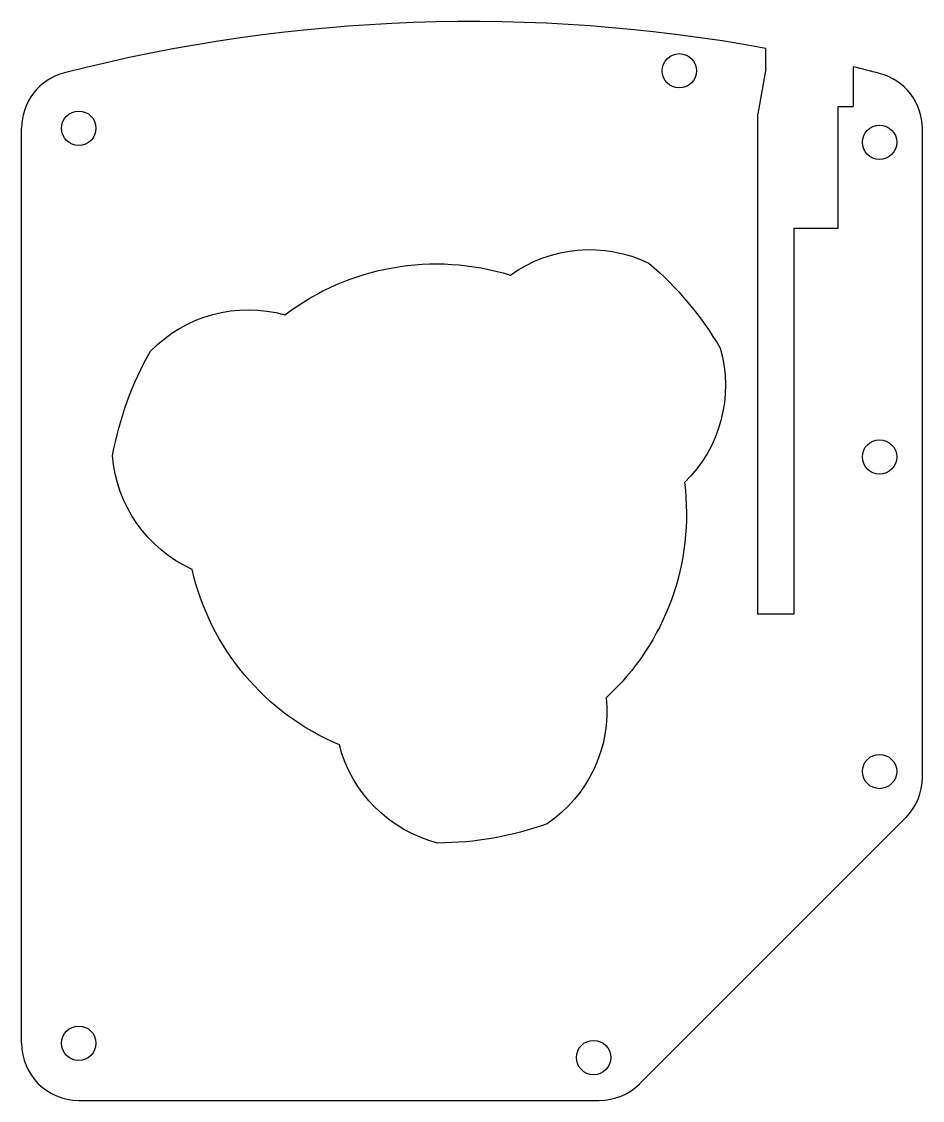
# Model space of a CAD drawing. Header units: millimetres. Extents: x -29 to 34, y -41 to 34.4.
import ezdxf

# ---------------------------------------------------------------- set-up
doc = ezdxf.new("R2010")
doc.units = ezdxf.units.MM
doc.layers.get('0').update_dxf_attribs({"linetype": 'CONTINUOUS'})

msp = doc.modelspace()

# ---------------------------------------------------------------- linework, layer by layer
for p, q in [((23.048, 31.147), (23.048, 32.569)), ((23.048, 31.147), (22.5, 28)), ((29.154, 31.277), (29.154, 28.5)), ((22.5, -7), (22.5, 28)), ((28.1, 28.496), (29.154, 28.5)), ((28.1, 20), (28.1, 28.496)), ((-29, -37), (-29, 26.985)), ((34, -18.401), (34, 26.944)), ((25, 20), (25, -7)), ((25, 20), (28.1, 20)), ((25, -7), (22.5, -7)), ((32.828, -21.229), (14.229, -39.828)), ((-25, -41), (11.401, -41))]:
    msp.add_line(p, q)
msp.add_lwpolyline([(-10.587, 13.934, -0.24217), (5.183, 16.715, -0.275231), (14.869, 17.547, -0.085051), (19.863, 11.596, -0.275231), (17.361, 2.201, -0.24217), (11.884, -12.846, -0.275231), (7.762, -21.651, -0.085051), (0.111, -23, -0.275231), (-6.774, -16.136, -0.24217), (-17.067, -3.869, -0.275231), (-22.631, 4.103, -0.085051), (-19.974, 11.403, -0.275231)], format="xyb", close=True)
for centre in [(17, 31), (-25, 26.985), (31, 26), (31, 4), (31, -18), (-25, -37), (11, -38)]:
    msp.add_circle(centre, 1.2)
for centre, radius, start, end in [((2.42, -80.012), 114.455, 79.61701, 104.37366), ((2.42, -80.012), 114.455, 75.54048, 76.49193), ((-25, 26.985), 4, 104.37366, 180), ((30, 26.944), 4, 0, 75.54048), ((30, -18.401), 4, -45, 0), ((-25, -37), 4, 180, 270), ((11.401, -37), 4, 270, 315)]:
    msp.add_arc(centre, radius, start, end)

doc.saveas('drawing.dxf')
